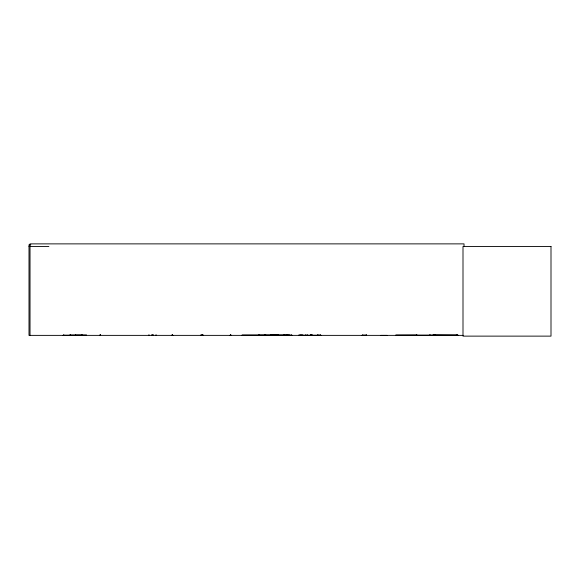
<?xml version="1.0" encoding="UTF-8"?>
<svg xmlns="http://www.w3.org/2000/svg" width="580" height="580" viewBox="0 0 580 580"><rect width="100%" height="100%" fill="white"/><g stroke="black" fill="none" stroke-linecap="round" stroke-linejoin="round"><path stroke-width="0.87" d="M430.026 335.262L395.785 335.334M433.369 335.356L433.492 334.986L457.736 334.986L457.605 335.334M433.608 335.363L433.492 334.986M434.652 335.356L434.775 334.986L435.217 335.341M456.018 335.356L456.453 334.986L456.329 335.356M457.301 335.356L457.736 334.986M416.411 335.262L430.28 335.291M299.034 335.291L320.726 335.291M258.781 335.291L291.718 335.291M63.575 335.291L70.129 335.291M362.572 335.291L366.328 335.196L362.029 335.378M200.948 335.291L202.855 335.196L200.39 335.349M30.812 244.804L29 244.804L29 335.378L463.115 335.378M29 246.486L48.894 246.486M69.803 335.03L86.608 335.03M242.048 335.03L270.925 335.015M271.578 335.015L288.383 335.03M395.77 335.03L416.962 335.015M63.089 335.349L86.594 335.334M99.448 335.349L100.093 335.291M172.376 335.291L173.021 335.378M229.926 335.349L230.572 335.291M242.063 335.334L291.791 335.378M430.838 335.378L430.099 335.262M457.859 335.341L431.998 335.262L458.243 335.378M82.193 335.291L75.647 335.291M464.022 246.587L464.022 243.875L30.022 243.875L30.022 335.378M435.551 334.631L435.551 335.378M431.882 334.631L431.882 335.378M416.65 334.631L416.599 335.378L416.527 334.631M387.048 335.378L380.864 335.378M366.422 334.631L366.422 335.378M362.746 334.631L362.746 335.378M321.124 335.378L298.758 335.378M320.588 334.631L320.588 335.378M318.906 334.631L318.906 335.378M317.463 334.631L317.463 335.378M312.178 334.631L312.178 335.378M311.141 334.631L311.141 335.378M311.025 334.631L311.025 335.378M310.815 334.631L310.815 335.378M307.262 334.631L307.262 335.378M305.776 334.631L305.776 335.378M302.753 334.631L302.666 335.378M301.578 334.631L301.578 335.378M300.534 334.631L300.534 335.378M299.128 334.631L299.128 335.378M291.689 334.631L291.689 335.378M289.877 334.631L289.877 335.378M288.862 334.631L288.862 335.378M287.042 334.631L286.94 335.378M286.701 334.631L286.803 335.378M284.889 334.631L284.889 335.378M284.012 334.631L284.012 335.378M278.364 334.631L278.465 335.378M277.312 334.631L277.312 335.378M276.551 334.631L276.551 335.378M275.536 334.631L275.536 335.378M274.71 334.631L274.71 335.378M274.325 334.631L274.311 335.378M274.238 334.631L274.238 335.378M273.724 334.631L273.724 335.378M273.376 334.631L273.376 335.378M272.527 334.631L272.527 335.378M271.563 334.631L271.563 335.378M270.592 334.631L270.592 335.378M265.669 334.631L265.669 335.378M265.002 334.631L265.024 335.378M258.948 334.631L258.948 335.378M230.76 334.631L230.76 335.378M230.673 334.631L230.673 335.378M202.949 334.631L202.949 335.378M202.333 334.631L202.246 335.378M201.13 334.631L201.13 335.378M172.274 334.631L172.274 335.378M172.188 334.631L172.188 335.378M156.049 334.631L156.049 335.378M153.258 334.631L153.258 335.378M152.547 334.631L152.504 335.378M151.793 334.631L151.793 335.378M148.951 334.631L148.951 335.378M100.282 334.631L100.282 335.378M100.195 334.631L100.195 335.378M82.034 334.631L82.034 335.378M75.48 334.631L75.48 335.378M70.289 334.631L70.289 335.378M63.742 334.631L63.742 335.378M551 246.486L463 246.486L463 336.125L551 336.125L551 246.486M430.026 335.378L430.041 334.631L429.976 335.378"/></g></svg>
